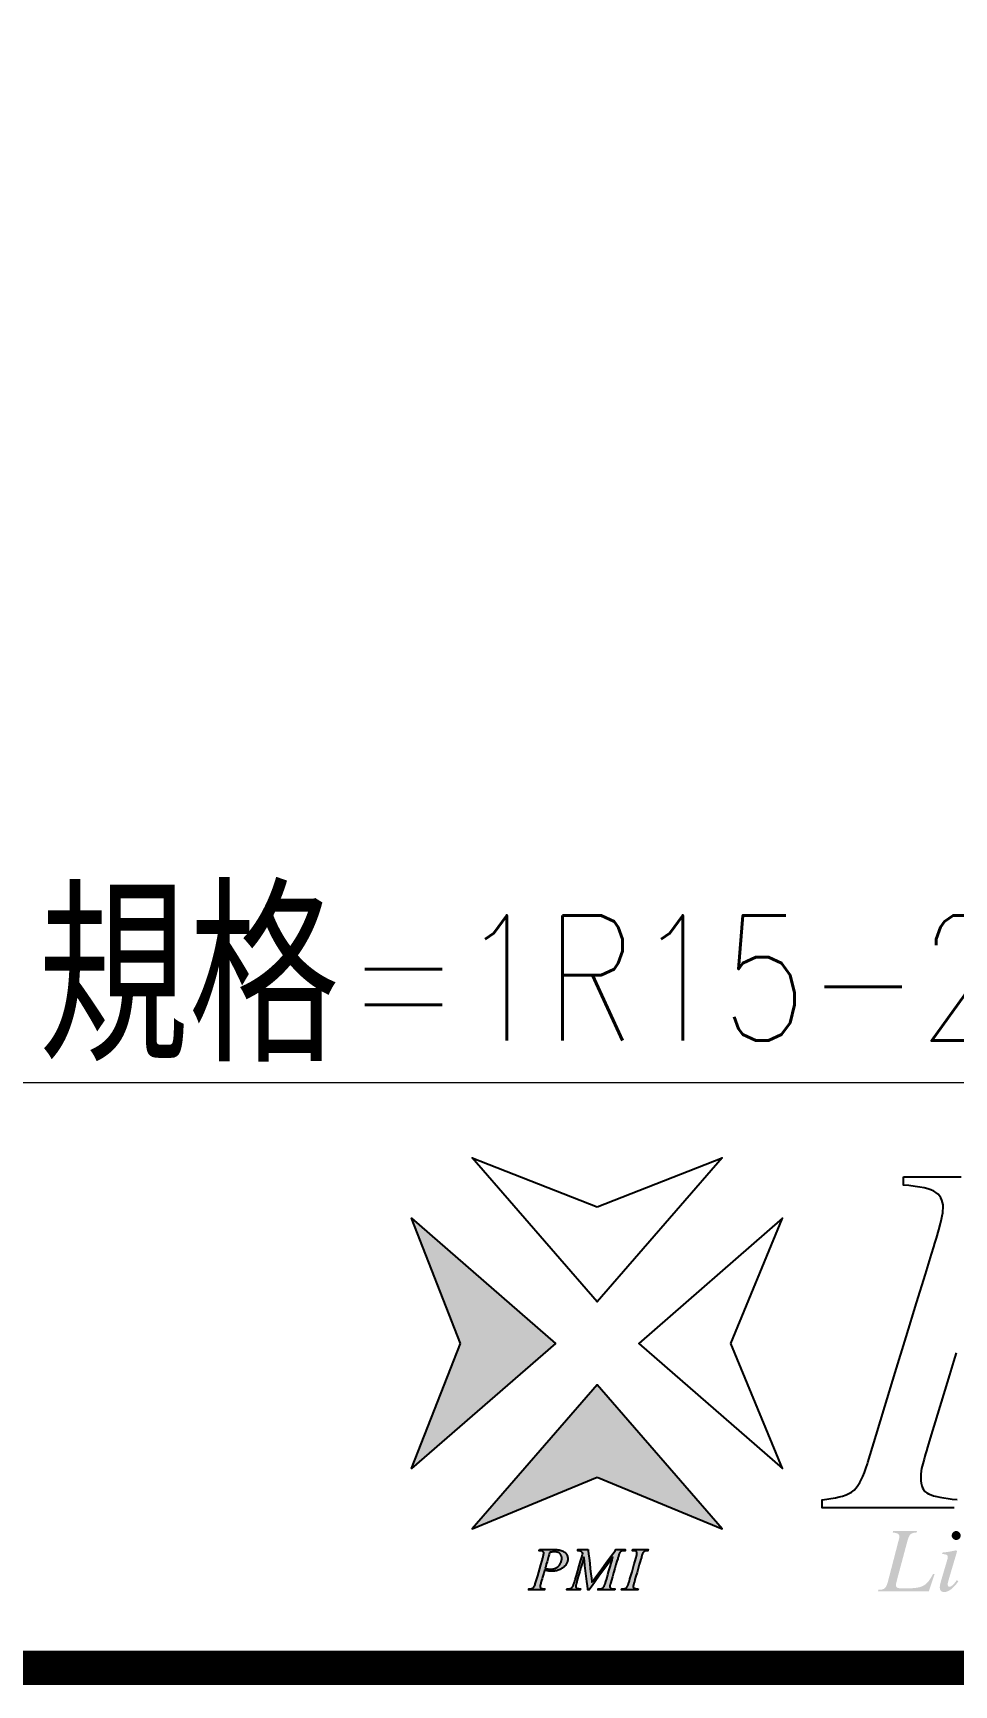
# Model space of a CAD drawing. Header units: millimetres. Extents: x 904 to 1211, y -214 to 3.
# Drawn here: x 1021.16 to 1048.41, y -214.49 to -165.6 of the extents above; entities that cross this region are included whole.
import ezdxf

# ---------------------------------------------------------------- set-up
doc = ezdxf.new("R2010")
doc.units = ezdxf.units.MM
doc.layers.get('0').update_dxf_attribs({"linetype": 'CONTINUOUS'})
doc.layers.add('str', color=7, linetype='CONTINUOUS', lineweight=25)
doc.layers.add('txt', color=3, linetype='CONTINUOUS', lineweight=9)
doc.styles.add('SIMPLEX', font='simplex.shx', dxfattribs={"width": 0.8, "height": 2.9, "bigfont": 'chineset.shx'})
doc.styles.get("Standard").update_dxf_attribs({"font": 'TXT', "width": 0.9, "height": 4.146649, "bigfont": 'CHINESET'})

# ---------------------------------------------------------------- blocks, each defined once
blk = doc.blocks.new('PMI-Logo-3')
h = blk.add_hatch(color=4)
h.paths.add_polyline_path([(6.666, -0.012), (6.666, 0.012), (0, 5.804), (2.266, 0), (0, -5.804)])
h.paths.add_polyline_path([(8.608, -1.928), (2.804, -8.607), (8.608, -6.206), (14.411, -8.607)])
h.paths.add_polyline_path([(10.281, -11.258), (10.284, -11.243), (10.288, -11.225), (10.293, -11.205), (10.299, -11.182), (10.306, -11.157), (10.314, -11.129), (10.323, -11.099), (10.334, -11.06), (10.364, -10.957), (10.407, -10.807), (10.459, -10.629), (10.512, -10.442), (10.564, -10.265), (10.607, -10.115), (10.637, -10.012), (10.648, -9.973), (10.659, -9.932), (10.67, -9.894), (10.68, -9.86), (10.689, -9.829), (10.699, -9.801), (10.708, -9.777), (10.716, -9.756), (10.724, -9.739), (10.731, -9.724), (10.739, -9.712), (10.747, -9.701), (10.756, -9.69), (10.766, -9.68), (10.776, -9.67), (10.787, -9.661), (10.799, -9.653), (10.812, -9.645), (10.826, -9.638), (10.841, -9.631), (10.859, -9.626), (10.872, -9.623), (10.887, -9.62), (10.903, -9.619), (10.919, -9.617), (10.937, -9.617), (10.956, -9.617), (10.958, -9.611), (10.96, -9.604), (10.963, -9.596), (10.965, -9.588), (10.968, -9.581), (10.971, -9.568), (10.947, -9.568), (10.882, -9.568), (10.787, -9.568), (10.674, -9.568), (10.556, -9.568), (10.444, -9.568), (10.349, -9.568), (10.284, -9.568), (10.259, -9.568), (10.255, -9.581), (10.252, -9.588), (10.25, -9.596), (10.247, -9.604), (10.245, -9.611), (10.243, -9.617), (10.265, -9.617), (10.286, -9.617), (10.306, -9.618), (10.323, -9.619), (10.339, -9.621), (10.353, -9.623), (10.372, -9.626), (10.389, -9.631), (10.404, -9.638), (10.417, -9.646), (10.428, -9.655), (10.438, -9.665), (10.445, -9.676), (10.451, -9.689), (10.455, -9.702), (10.457, -9.717), (10.457, -9.729), (10.457, -9.745), (10.455, -9.764), (10.453, -9.784), (10.449, -9.806), (10.445, -9.83), (10.439, -9.855), (10.432, -9.882), (10.425, -9.911), (10.416, -9.941), (10.405, -9.98), (10.375, -10.084), (10.332, -10.234), (10.281, -10.412), (10.227, -10.599), (10.175, -10.777), (10.132, -10.928), (10.102, -11.031), (10.091, -11.07), (10.081, -11.106), (10.07, -11.14), (10.059, -11.17), (10.049, -11.199), (10.038, -11.225), (10.028, -11.248), (10.018, -11.269), (10.008, -11.287), (9.994, -11.308), (9.979, -11.325), (9.961, -11.34), (9.945, -11.35), (9.933, -11.357), (9.921, -11.363), (9.908, -11.368), (9.894, -11.373), (9.875, -11.378), (9.859, -11.38), (9.843, -11.382), (9.824, -11.384), (9.803, -11.385), (9.78, -11.387), (9.755, -11.387), (9.75, -11.4), (9.747, -11.408), (9.744, -11.416), (9.741, -11.424), (9.736, -11.436), (9.762, -11.436), (9.832, -11.436), (9.932, -11.436), (10.052, -11.436), (10.178, -11.436), (10.297, -11.436), (10.398, -11.436), (10.468, -11.436), (10.494, -11.436), (10.498, -11.424), (10.5, -11.416), (10.503, -11.408), (10.505, -11.4), (10.509, -11.387), (10.483, -11.386), (10.46, -11.384), (10.438, -11.382), (10.419, -11.38), (10.401, -11.378), (10.386, -11.375), (10.372, -11.373), (10.356, -11.369), (10.339, -11.364), (10.325, -11.357), (10.313, -11.35), (10.3, -11.339), (10.289, -11.324), (10.282, -11.307), (10.279, -11.291), (10.279, -11.276)])
h.paths.add_polyline_path([(9.276, -11.372), (9.261, -11.366), (9.247, -11.359), (9.23, -11.349), (9.216, -11.337), (9.206, -11.322), (9.2, -11.305), (9.197, -11.286), (9.198, -11.268), (9.199, -11.255), (9.201, -11.24), (9.203, -11.225), (9.207, -11.209), (9.211, -11.192), (9.216, -11.174), (9.221, -11.155), (9.228, -11.135), (9.239, -11.095), (9.271, -10.986), (9.317, -10.828), (9.372, -10.641), (9.429, -10.445), (9.483, -10.258), (9.529, -10.1), (9.561, -9.991), (9.573, -9.951), (9.583, -9.914), (9.592, -9.88), (9.602, -9.849), (9.611, -9.82), (9.62, -9.794), (9.629, -9.771), (9.638, -9.751), (9.646, -9.734), (9.655, -9.719), (9.663, -9.706), (9.672, -9.694), (9.681, -9.683), (9.69, -9.673), (9.704, -9.66), (9.723, -9.646), (9.741, -9.637), (9.756, -9.634), (9.769, -9.631), (9.786, -9.629), (9.805, -9.626), (9.828, -9.624), (9.853, -9.622), (9.882, -9.619), (9.913, -9.617), (9.913, -9.604), (9.913, -9.596), (9.913, -9.588), (9.913, -9.581), (9.913, -9.568), (9.898, -9.568), (9.858, -9.568), (9.8, -9.568), (9.73, -9.568), (9.658, -9.568), (9.589, -9.568), (9.53, -9.568), (9.49, -9.568), (9.475, -9.568), (9.437, -9.62), (9.335, -9.759), (9.188, -9.961), (9.013, -10.2), (8.83, -10.452), (8.655, -10.691), (8.508, -10.892), (8.406, -11.032), (8.368, -11.084), (8.362, -11.032), (8.345, -10.892), (8.321, -10.691), (8.292, -10.452), (8.262, -10.2), (8.233, -9.961), (8.209, -9.759), (8.192, -9.62), (8.185, -9.568), (8.169, -9.568), (8.127, -9.568), (8.064, -9.568), (7.991, -9.568), (7.913, -9.568), (7.84, -9.568), (7.778, -9.568), (7.735, -9.568), (7.719, -9.568), (7.715, -9.581), (7.713, -9.588), (7.711, -9.596), (7.708, -9.604), (7.705, -9.617), (7.729, -9.62), (7.751, -9.623), (7.771, -9.626), (7.79, -9.63), (7.807, -9.634), (7.822, -9.638), (7.836, -9.643), (7.853, -9.649), (7.872, -9.66), (7.886, -9.671), (7.895, -9.68), (7.905, -9.689), (7.915, -9.7), (7.925, -9.711), (7.935, -9.724), (7.945, -9.737), (7.931, -9.785), (7.893, -9.913), (7.84, -10.098), (7.776, -10.318), (7.708, -10.549), (7.644, -10.769), (7.59, -10.954), (7.553, -11.082), (7.539, -11.13), (7.529, -11.162), (7.518, -11.191), (7.508, -11.218), (7.497, -11.243), (7.487, -11.264), (7.477, -11.283), (7.467, -11.3), (7.457, -11.314), (7.447, -11.325), (7.433, -11.338), (7.416, -11.35), (7.398, -11.36), (7.378, -11.368), (7.356, -11.375), (7.332, -11.38), (7.307, -11.384), (7.279, -11.387), (7.25, -11.387), (7.24, -11.387), (7.228, -11.387), (7.213, -11.387), (7.209, -11.4), (7.207, -11.408), (7.204, -11.416), (7.202, -11.424), (7.198, -11.436), (7.219, -11.436), (7.276, -11.436), (7.359, -11.436), (7.458, -11.436), (7.561, -11.436), (7.66, -11.436), (7.743, -11.436), (7.8, -11.436), (7.821, -11.436), (7.822, -11.435), (7.825, -11.424), (7.828, -11.416), (7.83, -11.408), (7.833, -11.4), (7.835, -11.394), (7.837, -11.387), (7.806, -11.385), (7.778, -11.382), (7.753, -11.379), (7.73, -11.375), (7.71, -11.371), (7.693, -11.367), (7.678, -11.362), (7.661, -11.354), (7.645, -11.341), (7.633, -11.326), (7.624, -11.309), (7.62, -11.289), (7.619, -11.272), (7.62, -11.26), (7.621, -11.245), (7.624, -11.227), (7.627, -11.208), (7.632, -11.185), (7.638, -11.161), (7.645, -11.134), (7.653, -11.105), (7.662, -11.073), (7.673, -11.033), (7.704, -10.927), (7.748, -10.773), (7.801, -10.591), (7.856, -10.399), (7.909, -10.217), (7.953, -10.063), (7.983, -9.957), (7.995, -9.917), (8.001, -9.97), (8.018, -10.109), (8.042, -10.311), (8.071, -10.551), (8.101, -10.803), (8.13, -11.043), (8.155, -11.245), (8.171, -11.384), (8.178, -11.436), (8.185, -11.436), (8.192, -11.436), (8.201, -11.436), (8.21, -11.436), (8.219, -11.436), (8.227, -11.436), (8.234, -11.436), (8.271, -11.384), (8.373, -11.245), (8.52, -11.043), (8.694, -10.803), (8.878, -10.551), (9.052, -10.311), (9.199, -10.109), (9.301, -9.97), (9.339, -9.917), (9.328, -9.955), (9.299, -10.054), (9.258, -10.198), (9.208, -10.369), (9.157, -10.548), (9.107, -10.719), (9.066, -10.863), (9.037, -10.963), (9.026, -11), (9.013, -11.045), (9.001, -11.087), (8.989, -11.124), (8.978, -11.158), (8.967, -11.189), (8.958, -11.215), (8.948, -11.238), (8.94, -11.258), (8.932, -11.273), (8.925, -11.286), (8.917, -11.299), (8.909, -11.31), (8.896, -11.325), (8.879, -11.342), (8.861, -11.354), (8.843, -11.363), (8.829, -11.369), (8.813, -11.374), (8.797, -11.378), (8.779, -11.381), (8.76, -11.384), (8.74, -11.386), (8.719, -11.387), (8.696, -11.387), (8.686, -11.387), (8.674, -11.387), (8.659, -11.387), (8.655, -11.4), (8.653, -11.408), (8.651, -11.416), (8.649, -11.424), (8.645, -11.436), (8.672, -11.436), (8.743, -11.436), (8.846, -11.436), (8.968, -11.436), (9.097, -11.436), (9.219, -11.436), (9.323, -11.436), (9.394, -11.436), (9.42, -11.436), (9.424, -11.424), (9.426, -11.416), (9.428, -11.408), (9.43, -11.4), (9.433, -11.387), (9.424, -11.387), (9.413, -11.387), (9.404, -11.387), (9.4, -11.387), (9.375, -11.387), (9.352, -11.386), (9.331, -11.383), (9.311, -11.38), (9.293, -11.376)])
h.paths.add_polyline_path([(6.079, -10.84), (6.104, -10.751), (6.129, -10.666), (6.15, -10.594), (6.164, -10.544), (6.169, -10.526), (6.213, -10.536), (6.255, -10.544), (6.295, -10.552), (6.333, -10.558), (6.37, -10.563), (6.404, -10.567), (6.438, -10.57), (6.469, -10.572), (6.499, -10.572), (6.545, -10.571), (6.59, -10.568), (6.634, -10.563), (6.678, -10.556), (6.721, -10.546), (6.763, -10.535), (6.805, -10.522), (6.846, -10.506), (6.886, -10.489), (6.924, -10.47), (6.961, -10.449), (6.995, -10.428), (7.028, -10.405), (7.058, -10.381), (7.085, -10.355), (7.111, -10.329), (7.135, -10.301), (7.156, -10.272), (7.175, -10.242), (7.192, -10.212), (7.206, -10.182), (7.219, -10.151), (7.229, -10.121), (7.237, -10.09), (7.242, -10.059), (7.246, -10.028), (7.247, -9.996), (7.245, -9.957), (7.24, -9.919), (7.231, -9.883), (7.219, -9.848), (7.203, -9.814), (7.183, -9.782), (7.16, -9.751), (7.134, -9.721), (7.104, -9.692), (7.07, -9.666), (7.033, -9.643), (6.992, -9.623), (6.947, -9.606), (6.899, -9.592), (6.848, -9.582), (6.792, -9.574), (6.733, -9.569), (6.671, -9.568), (6.646, -9.568), (6.578, -9.568), (6.48, -9.568), (6.364, -9.568), (6.242, -9.568), (6.126, -9.568), (6.028, -9.568), (5.96, -9.568), (5.935, -9.568), (5.931, -9.581), (5.929, -9.588), (5.926, -9.596), (5.924, -9.604), (5.92, -9.617), (5.948, -9.619), (5.975, -9.621), (5.999, -9.624), (6.02, -9.628), (6.039, -9.632), (6.056, -9.637), (6.071, -9.643), (6.088, -9.651), (6.105, -9.666), (6.118, -9.683), (6.126, -9.7), (6.131, -9.72), (6.132, -9.736), (6.131, -9.752), (6.129, -9.771), (6.126, -9.793), (6.121, -9.818), (6.115, -9.847), (6.108, -9.878), (6.099, -9.913), (6.088, -9.951), (6.077, -9.992), (6.066, -10.029), (6.038, -10.127), (5.997, -10.268), (5.949, -10.437), (5.898, -10.613), (5.85, -10.781), (5.809, -10.923), (5.781, -11.021), (5.77, -11.058), (5.756, -11.106), (5.741, -11.15), (5.727, -11.19), (5.713, -11.226), (5.7, -11.257), (5.686, -11.283), (5.673, -11.306), (5.66, -11.323), (5.647, -11.337), (5.633, -11.347), (5.617, -11.357), (5.599, -11.365), (5.579, -11.372), (5.556, -11.377), (5.531, -11.382), (5.504, -11.385), (5.475, -11.387), (5.444, -11.387), (5.442, -11.394), (5.44, -11.4), (5.438, -11.408), (5.435, -11.416), (5.433, -11.424), (5.429, -11.436), (5.454, -11.436), (5.521, -11.436), (5.619, -11.436), (5.735, -11.436), (5.857, -11.436), (5.972, -11.436), (6.07, -11.436), (6.137, -11.436), (6.163, -11.436), (6.163, -11.435), (6.166, -11.424), (6.168, -11.416), (6.171, -11.408), (6.173, -11.4), (6.176, -11.387), (6.146, -11.385), (6.119, -11.383), (6.094, -11.38), (6.072, -11.377), (6.052, -11.373), (6.035, -11.369), (6.02, -11.364), (6.003, -11.357), (5.987, -11.344), (5.975, -11.33), (5.967, -11.315), (5.962, -11.299), (5.962, -11.286), (5.962, -11.272), (5.964, -11.256), (5.967, -11.238), (5.972, -11.216), (5.978, -11.191), (5.985, -11.164), (5.993, -11.134), (6.003, -11.101), (6.014, -11.065), (6.019, -11.046), (6.033, -10.997), (6.054, -10.925)])
h.paths.add_polyline_path([(6.194, -10.439), (6.202, -10.414), (6.221, -10.346), (6.25, -10.247), (6.284, -10.13), (6.319, -10.006), (6.353, -9.889), (6.382, -9.79), (6.401, -9.722), (6.409, -9.696), (6.437, -9.691), (6.465, -9.687), (6.491, -9.683), (6.517, -9.68), (6.542, -9.677), (6.565, -9.675), (6.588, -9.674), (6.61, -9.673), (6.631, -9.673), (6.667, -9.674), (6.702, -9.677), (6.734, -9.682), (6.764, -9.689), (6.792, -9.698), (6.818, -9.709), (6.842, -9.722), (6.864, -9.737), (6.883, -9.754), (6.901, -9.773), (6.916, -9.793), (6.93, -9.814), (6.941, -9.837), (6.95, -9.862), (6.958, -9.888), (6.963, -9.915), (6.966, -9.943), (6.967, -9.974), (6.966, -10.003), (6.964, -10.032), (6.959, -10.061), (6.953, -10.09), (6.946, -10.119), (6.937, -10.147), (6.926, -10.175), (6.913, -10.203), (6.899, -10.23), (6.883, -10.257), (6.866, -10.282), (6.847, -10.306), (6.827, -10.328), (6.806, -10.349), (6.784, -10.368), (6.76, -10.385), (6.735, -10.401), (6.709, -10.416), (6.682, -10.429), (6.654, -10.44), (6.625, -10.45), (6.596, -10.459), (6.566, -10.465), (6.536, -10.471), (6.505, -10.475), (6.473, -10.477), (6.44, -10.478), (6.419, -10.477), (6.396, -10.476), (6.372, -10.473), (6.346, -10.47), (6.318, -10.466), (6.29, -10.461), (6.259, -10.455), (6.227, -10.447)], flags=16)
h = blk.add_hatch(color=4)
edge = h.paths.add_edge_path()
edge.add_spline(control_points=[(22.528, -11.329), (22.489, -11.307), (22.469, -11.262), (22.469, -11.179), (22.484, -11.117), (22.51, -11.012)], knot_values=[0, 0, 0, 0, 0.785714, 0.785714, 1, 1, 1, 1], degree=3, periodic=0)
edge.add_spline(control_points=[(22.51, -11.012), (22.519, -10.986), (22.523, -10.964), (22.525, -10.948)], knot_values=[0, 0, 0, 0, 1, 1, 1, 1], degree=3, periodic=0)
edge.add_spline(control_points=[(22.525, -10.948), (22.688, -10.342), (22.851, -9.736), (23.013, -9.129)], knot_values=[0, 0, 0, 0, 1, 1, 1, 1], degree=3, periodic=0)
edge.add_spline(control_points=[(23.013, -9.129), (23.052, -8.991), (23.099, -8.898), (23.158, -8.849)], knot_values=[0, 0, 0, 0, 1, 1, 1, 1], degree=3, periodic=0)
edge.add_spline(control_points=[(23.158, -8.849), (23.216, -8.802), (23.307, -8.777), (23.427, -8.773)], knot_values=[0, 0, 0, 0, 1, 1, 1, 1], degree=3, periodic=0)
edge.add_spline(control_points=[(23.427, -8.773), (23.436, -8.75), (23.446, -8.727), (23.455, -8.704)], knot_values=[0, 0, 0, 0, 1, 1, 1, 1], degree=3, periodic=0)
edge.add_spline(control_points=[(23.455, -8.704), (23.083, -8.704), (22.71, -8.704), (22.338, -8.704)], knot_values=[0, 0, 0, 0, 1, 1, 1, 1], degree=3, periodic=0)
edge.add_spline(control_points=[(22.338, -8.704), (22.331, -8.727), (22.324, -8.75), (22.318, -8.773)], knot_values=[0, 0, 0, 0, 1, 1, 1, 1], degree=3, periodic=0)
edge.add_spline(control_points=[(22.318, -8.773), (22.432, -8.784), (22.512, -8.803), (22.559, -8.831)], knot_values=[0, 0, 0, 0, 1, 1, 1, 1], degree=3, periodic=0)
edge.add_spline(control_points=[(22.559, -8.831), (22.608, -8.862), (22.629, -8.909), (22.629, -8.991), (22.627, -9.015), (22.621, -9.041)], knot_values=[0, 0, 0, 0, 0.728571, 0.728571, 1, 1, 1, 1], degree=3, periodic=0)
edge.add_spline(control_points=[(22.621, -9.041), (22.616, -9.07), (22.603, -9.116), (22.585, -9.177)], knot_values=[0, 0, 0, 0, 1, 1, 1, 1], degree=3, periodic=0)
edge.add_spline(control_points=[(22.585, -9.177), (22.422, -9.807), (22.258, -10.437), (22.055, -11.217), (22.005, -11.314), (21.949, -11.361)], knot_values=[0, 0, 0, 0, 0.808065, 0.808065, 1, 1, 1, 1], degree=3, periodic=0)
edge.add_spline(control_points=[(21.949, -11.361), (21.893, -11.41), (21.803, -11.434), (21.673, -11.433)], knot_values=[0, 0, 0, 0, 1, 1, 1, 1], degree=3, periodic=0)
edge.add_spline(control_points=[(21.655, -11.433), (21.65, -11.455), (21.644, -11.478), (21.639, -11.501)], knot_values=[0, 0, 0, 0, 1, 1, 1, 1], degree=3, periodic=0)
edge.add_spline(control_points=[(21.639, -11.501), (22.425, -11.501), (23.211, -11.501), (23.998, -11.501)], knot_values=[0, 0, 0, 0, 1, 1, 1, 1], degree=3, periodic=0)
edge.add_spline(control_points=[(23.998, -11.501), (24.086, -11.236), (24.174, -10.971), (24.263, -10.707)], knot_values=[0, 0, 0, 0, 1, 1, 1, 1], degree=3, periodic=0)
edge.add_spline(control_points=[(24.263, -10.707), (24.237, -10.707), (24.211, -10.707), (24.185, -10.707)], knot_values=[0, 0, 0, 0, 1, 1, 1, 1], degree=3, periodic=0)
edge.add_spline(control_points=[(24.185, -10.707), (24.062, -10.96), (23.924, -11.131), (23.618, -11.32), (23.378, -11.363), (22.958, -11.363), (22.861, -11.363), (22.765, -11.363)], knot_values=[0, 0, 0, 0, 0.434081, 0.434081, 0.869651, 0.869651, 1, 1, 1, 1], degree=3, periodic=0)
edge.add_spline(control_points=[(22.765, -11.363), (22.647, -11.366), (22.567, -11.355), (22.528, -11.329)], knot_values=[0, 0, 0, 0, 1, 1, 1, 1], degree=3, periodic=0)
h = blk.add_hatch(color=4)
edge = h.paths.add_edge_path()
edge.add_spline(control_points=[(25.411, -9.062), (25.452, -9.023), (25.471, -8.974), (25.471, -8.859), (25.452, -8.812), (25.409, -8.769)], knot_values=[0, 0, 0, 0, 0.525773, 0.525773, 1, 1, 1, 1], degree=3, periodic=0)
edge.add_spline(control_points=[(25.409, -8.769), (25.368, -8.727), (25.318, -8.706), (25.262, -8.704)], knot_values=[0, 0, 0, 0, 1, 1, 1, 1], degree=3, periodic=0)
edge.add_spline(control_points=[(25.262, -8.704), (25.21, -8.706), (25.165, -8.727), (25.122, -8.771)], knot_values=[0, 0, 0, 0, 1, 1, 1, 1], degree=3, periodic=0)
edge.add_spline(control_points=[(25.122, -8.771), (25.078, -8.815), (25.057, -8.862), (25.057, -8.971), (25.078, -9.021), (25.12, -9.06)], knot_values=[0, 0, 0, 0, 0.473118, 0.473118, 1, 1, 1, 1], degree=3, periodic=0)
edge.add_spline(control_points=[(25.12, -9.06), (25.161, -9.101), (25.208, -9.121), (25.262, -9.119)], knot_values=[0, 0, 0, 0, 1, 1, 1, 1], degree=3, periodic=0)
edge.add_spline(control_points=[(25.262, -9.119), (25.322, -9.121), (25.372, -9.101), (25.411, -9.062)], knot_values=[0, 0, 0, 0, 1, 1, 1, 1], degree=3, periodic=0)
h = blk.add_hatch(color=4)
edge = h.paths.add_edge_path()
edge.add_spline(control_points=[(25.284, -9.722), (25.288, -9.708), (25.292, -9.695), (25.294, -9.682)], knot_values=[0, 0, 0, 0, 1, 1, 1, 1], degree=3, periodic=0)
edge.add_spline(control_points=[(25.294, -9.682), (25.299, -9.673), (25.299, -9.662), (25.299, -9.639), (25.297, -9.628), (25.288, -9.617)], knot_values=[0, 0, 0, 0, 0.45, 0.45, 1, 1, 1, 1], degree=3, periodic=0)
edge.add_spline(control_points=[(25.288, -9.617), (25.28, -9.608), (25.268, -9.604), (25.254, -9.602)], knot_values=[0, 0, 0, 0, 1, 1, 1, 1], degree=3, periodic=0)
edge.add_spline(control_points=[(25.254, -9.602), (25.249, -9.604), (25.229, -9.608), (25.19, -9.617)], knot_values=[0, 0, 0, 0, 1, 1, 1, 1], degree=3, periodic=0)
edge.add_spline(control_points=[(25.19, -9.617), (25.01, -9.656), (24.819, -9.686), (24.626, -9.706)], knot_values=[0, 0, 0, 0, 1, 1, 1, 1], degree=3, periodic=0)
edge.add_spline(control_points=[(24.626, -9.706), (24.621, -9.729), (24.616, -9.751), (24.611, -9.774)], knot_values=[0, 0, 0, 0, 1, 1, 1, 1], degree=3, periodic=0)
edge.add_spline(control_points=[(24.611, -9.774), (24.71, -9.777), (24.781, -9.787), (24.819, -9.81)], knot_values=[0, 0, 0, 0, 1, 1, 1, 1], degree=3, periodic=0)
edge.add_spline(control_points=[(24.819, -9.81), (24.858, -9.831), (24.878, -9.867), (24.878, -9.939), (24.87, -9.984), (24.85, -10.049)], knot_values=[0, 0, 0, 0, 0.655738, 0.655738, 1, 1, 1, 1], degree=3, periodic=0)
edge.add_spline(control_points=[(24.85, -10.049), (24.849, -10.05), (24.848, -10.052), (24.847, -10.054)], knot_values=[0, 0, 0, 0, 1, 1, 1, 1], degree=3, periodic=0)
edge.add_spline(control_points=[(24.847, -10.054), (24.757, -10.359), (24.667, -10.665), (24.576, -10.971)], knot_values=[0, 0, 0, 0, 1, 1, 1, 1], degree=3, periodic=0)
edge.add_spline(control_points=[(24.576, -10.971), (24.55, -11.065), (24.53, -11.137), (24.52, -11.186)], knot_values=[0, 0, 0, 0, 1, 1, 1, 1], degree=3, periodic=0)
edge.add_spline(control_points=[(24.52, -11.186), (24.511, -11.238), (24.504, -11.281), (24.504, -11.389), (24.522, -11.446), (24.59, -11.519), (24.641, -11.536), (24.805, -11.536), (24.91, -11.498), (25.021, -11.413)], knot_values=[0, 0, 0, 0, 0.11924, 0.11924, 0.365671, 0.365671, 0.612101, 0.612101, 1, 1, 1, 1], degree=3, periodic=0)
edge.add_spline(control_points=[(25.021, -11.413), (25.133, -11.331), (25.245, -11.208), (25.361, -11.044)], knot_values=[0, 0, 0, 0, 1, 1, 1, 1], degree=3, periodic=0)
edge.add_spline(control_points=[(25.361, -11.044), (25.339, -11.024), (25.317, -11.004), (25.294, -10.984)], knot_values=[0, 0, 0, 0, 1, 1, 1, 1], degree=3, periodic=0)
edge.add_spline(control_points=[(25.294, -10.984), (25.226, -11.083), (25.163, -11.16), (25.102, -11.215)], knot_values=[0, 0, 0, 0, 1, 1, 1, 1], degree=3, periodic=0)
edge.add_spline(control_points=[(25.102, -11.215), (25.042, -11.27), (24.992, -11.296), (24.954, -11.294)], knot_values=[0, 0, 0, 0, 1, 1, 1, 1], degree=3, periodic=0)
edge.add_spline(control_points=[(24.954, -11.294), (24.928, -11.296), (24.909, -11.288), (24.893, -11.266)], knot_values=[0, 0, 0, 0, 1, 1, 1, 1], degree=3, periodic=0)
edge.add_spline(control_points=[(24.893, -11.266), (24.878, -11.246), (24.87, -11.217), (24.87, -11.163), (24.873, -11.14), (24.878, -11.114)], knot_values=[0, 0, 0, 0, 0.76087, 0.76087, 1, 1, 1, 1], degree=3, periodic=0)
edge.add_spline(control_points=[(24.878, -11.114), (24.884, -11.09), (24.893, -11.057), (24.902, -11.015)], knot_values=[0, 0, 0, 0, 1, 1, 1, 1], degree=3, periodic=0)
edge.add_spline(control_points=[(24.902, -11.015), (25.029, -10.584), (25.156, -10.153), (25.284, -9.722)], knot_values=[0, 0, 0, 0, 1, 1, 1, 1], degree=3, periodic=0)
at = {"color": 4, "linetype": 'Continuous'}
blk.add_line((6.666, -0.012), (6.666, 0.012), dxfattribs=at)
for points in [[(8.608, 6.341, 0), (14.411, 8.607, 0), (8.608, 1.929, 0), (2.804, 8.607, 0), (8.608, 6.341, 0)], [(2.266, 0, 0), (0, 5.804, 0), (6.679, 0, 0), (0, -5.804, 0), (2.266, 0, 0)], [(14.814, 0, 0), (17.215, 5.804, 0), (10.536, 0, 0), (17.215, -5.804, 0), (14.814, 0, 0)], [(8.608, -6.206, 0), (14.411, -8.607, 0), (8.608, -1.928, 0), (2.804, -8.607, 0), (8.608, -6.206, 0)], [(5.935, -9.568, 0), (5.96, -9.568, 0), (6.028, -9.568, 0), (6.126, -9.568, 0), (6.242, -9.568, 0), (6.364, -9.568, 0), (6.48, -9.568, 0), (6.578, -9.568, 0), (6.646, -9.568, 0), (6.671, -9.568, 0), (6.733, -9.569, 0), (6.792, -9.574, 0), (6.848, -9.582, 0), (6.899, -9.592, 0), (6.947, -9.606, 0), (6.992, -9.623, 0), (7.033, -9.643, 0), (7.07, -9.666, 0), (7.104, -9.692, 0), (7.134, -9.721, 0), (7.16, -9.751, 0), (7.183, -9.782, 0), (7.203, -9.814, 0), (7.219, -9.848, 0), (7.231, -9.883, 0), (7.24, -9.919, 0), (7.245, -9.957, 0), (7.247, -9.996, 0), (7.246, -10.028, 0), (7.242, -10.059, 0), (7.237, -10.09, 0), (7.229, -10.121, 0), (7.219, -10.151, 0), (7.206, -10.182, 0), (7.192, -10.212, 0), (7.175, -10.242, 0), (7.156, -10.272, 0), (7.135, -10.301, 0), (7.111, -10.329, 0), (7.085, -10.355, 0), (7.058, -10.381, 0), (7.028, -10.405, 0), (6.995, -10.428, 0), (6.961, -10.449, 0), (6.924, -10.47, 0), (6.886, -10.489, 0), (6.846, -10.506, 0), (6.805, -10.522, 0), (6.763, -10.535, 0), (6.721, -10.546, 0), (6.678, -10.556, 0), (6.634, -10.563, 0), (6.59, -10.568, 0), (6.545, -10.571, 0), (6.499, -10.572, 0), (6.469, -10.572, 0), (6.438, -10.57, 0), (6.404, -10.567, 0), (6.37, -10.563, 0), (6.333, -10.558, 0), (6.295, -10.552, 0), (6.255, -10.544, 0), (6.213, -10.536, 0), (6.169, -10.526, 0), (6.164, -10.544, 0), (6.15, -10.594, 0), (6.129, -10.666, 0), (6.104, -10.751, 0), (6.079, -10.84, 0), (6.054, -10.925, 0), (6.033, -10.997, 0), (6.019, -11.046, 0), (6.014, -11.065, 0), (6.003, -11.101, 0), (5.993, -11.134, 0), (5.985, -11.164, 0), (5.978, -11.191, 0), (5.972, -11.216, 0), (5.967, -11.238, 0), (5.964, -11.256, 0), (5.962, -11.272, 0), (5.962, -11.286, 0), (5.962, -11.295, 0), (5.963, -11.303, 0), (5.966, -11.311, 0), (5.969, -11.319, 0), (5.973, -11.327, 0), (5.978, -11.334, 0), (5.984, -11.341, 0), (5.991, -11.347, 0), (5.999, -11.353, 0), (6.008, -11.359, 0), (6.02, -11.364, 0), (6.035, -11.369, 0), (6.052, -11.373, 0), (6.072, -11.377, 0), (6.094, -11.38, 0), (6.119, -11.383, 0), (6.146, -11.385, 0), (6.176, -11.387, 0), (6.176, -11.389, 0), (6.175, -11.394, 0), (6.173, -11.4, 0), (6.171, -11.408, 0), (6.168, -11.416, 0), (6.166, -11.424, 0), (6.164, -11.43, 0), (6.163, -11.435, 0), (6.163, -11.436, 0), (6.137, -11.436, 0), (6.07, -11.436, 0), (5.972, -11.436, 0), (5.857, -11.436, 0), (5.735, -11.436, 0), (5.619, -11.436, 0), (5.521, -11.436, 0), (5.454, -11.436, 0), (5.429, -11.436, 0), (5.429, -11.435, 0), (5.431, -11.43, 0), (5.433, -11.424, 0), (5.435, -11.416, 0), (5.438, -11.408, 0), (5.44, -11.4, 0), (5.442, -11.394, 0), (5.443, -11.389, 0), (5.444, -11.387, 0), (5.475, -11.387, 0), (5.504, -11.385, 0), (5.531, -11.382, 0), (5.556, -11.377, 0), (5.579, -11.372, 0), (5.599, -11.365, 0), (5.617, -11.357, 0), (5.633, -11.347, 0), (5.647, -11.337, 0), (5.66, -11.323, 0), (5.673, -11.306, 0), (5.686, -11.283, 0), (5.7, -11.257, 0), (5.713, -11.226, 0), (5.727, -11.19, 0), (5.741, -11.15, 0), (5.756, -11.106, 0), (5.77, -11.058, 0), (5.781, -11.021, 0), (5.809, -10.923, 0), (5.85, -10.781, 0), (5.898, -10.613, 0), (5.949, -10.437, 0), (5.997, -10.268, 0), (6.038, -10.127, 0), (6.066, -10.029, 0), (6.077, -9.992, 0), (6.088, -9.951, 0), (6.099, -9.913, 0), (6.108, -9.878, 0), (6.115, -9.847, 0), (6.121, -9.818, 0), (6.126, -9.793, 0), (6.129, -9.771, 0), (6.131, -9.752, 0), (6.132, -9.736, 0), (6.132, -9.725, 0), (6.13, -9.715, 0), (6.128, -9.705, 0), (6.124, -9.696, 0), (6.12, -9.687, 0), (6.115, -9.679, 0), (6.108, -9.67, 0), (6.101, -9.663, 0), (6.093, -9.656, 0), (6.083, -9.649, 0), (6.071, -9.643, 0), (6.056, -9.637, 0), (6.039, -9.632, 0), (6.02, -9.628, 0), (5.999, -9.624, 0), (5.975, -9.621, 0), (5.948, -9.619, 0), (5.92, -9.617, 0), (5.921, -9.615, 0), (5.922, -9.611, 0), (5.924, -9.604, 0), (5.926, -9.596, 0), (5.929, -9.588, 0), (5.931, -9.581, 0), (5.933, -9.574, 0), (5.935, -9.57, 0), (5.935, -9.568, 0)], [(6.194, -10.439, 0), (6.227, -10.447, 0), (6.259, -10.455, 0), (6.29, -10.461, 0), (6.318, -10.466, 0), (6.346, -10.47, 0), (6.372, -10.473, 0), (6.396, -10.476, 0), (6.419, -10.477, 0), (6.44, -10.478, 0), (6.473, -10.477, 0), (6.505, -10.475, 0), (6.536, -10.471, 0), (6.566, -10.465, 0), (6.596, -10.459, 0), (6.625, -10.45, 0), (6.654, -10.44, 0), (6.682, -10.429, 0), (6.709, -10.416, 0), (6.735, -10.401, 0), (6.76, -10.385, 0), (6.784, -10.368, 0), (6.806, -10.349, 0), (6.827, -10.328, 0), (6.847, -10.306, 0), (6.866, -10.282, 0), (6.883, -10.257, 0), (6.899, -10.23, 0), (6.913, -10.203, 0), (6.926, -10.175, 0), (6.937, -10.147, 0), (6.946, -10.119, 0), (6.953, -10.09, 0), (6.959, -10.061, 0), (6.964, -10.032, 0), (6.966, -10.003, 0), (6.967, -9.974, 0), (6.966, -9.943, 0), (6.963, -9.915, 0), (6.958, -9.888, 0), (6.95, -9.862, 0), (6.941, -9.837, 0), (6.93, -9.814, 0), (6.916, -9.793, 0), (6.901, -9.773, 0), (6.883, -9.754, 0), (6.864, -9.737, 0), (6.842, -9.722, 0), (6.818, -9.709, 0), (6.792, -9.698, 0), (6.764, -9.689, 0), (6.734, -9.682, 0), (6.702, -9.677, 0), (6.667, -9.674, 0), (6.631, -9.673, 0), (6.61, -9.673, 0), (6.588, -9.674, 0), (6.565, -9.675, 0), (6.542, -9.677, 0), (6.517, -9.68, 0), (6.491, -9.683, 0), (6.465, -9.687, 0), (6.437, -9.691, 0), (6.409, -9.696, 0), (6.401, -9.722, 0), (6.382, -9.79, 0), (6.353, -9.889, 0), (6.319, -10.006, 0), (6.284, -10.13, 0), (6.25, -10.247, 0), (6.221, -10.346, 0), (6.202, -10.414, 0), (6.194, -10.439, 0)], [(8.185, -9.568, 0), (8.192, -9.62, 0), (8.209, -9.759, 0), (8.233, -9.961, 0), (8.262, -10.2, 0), (8.292, -10.452, 0), (8.321, -10.691, 0), (8.345, -10.892, 0), (8.362, -11.032, 0), (8.368, -11.084, 0), (8.406, -11.032, 0), (8.508, -10.892, 0), (8.655, -10.691, 0), (8.83, -10.452, 0), (9.013, -10.2, 0), (9.188, -9.961, 0), (9.335, -9.759, 0), (9.437, -9.62, 0), (9.475, -9.568, 0), (9.49, -9.568, 0), (9.53, -9.568, 0), (9.589, -9.568, 0), (9.658, -9.568, 0), (9.73, -9.568, 0), (9.8, -9.568, 0), (9.858, -9.568, 0), (9.898, -9.568, 0), (9.913, -9.568, 0), (9.913, -9.57, 0), (9.913, -9.574, 0), (9.913, -9.581, 0), (9.913, -9.588, 0), (9.913, -9.596, 0), (9.913, -9.604, 0), (9.913, -9.611, 0), (9.913, -9.615, 0), (9.913, -9.617, 0), (9.882, -9.619, 0), (9.853, -9.622, 0), (9.828, -9.624, 0), (9.805, -9.626, 0), (9.786, -9.629, 0), (9.769, -9.631, 0), (9.756, -9.634, 0), (9.745, -9.636, 0), (9.738, -9.638, 0), (9.728, -9.643, 0), (9.718, -9.649, 0), (9.709, -9.656, 0), (9.699, -9.664, 0), (9.69, -9.673, 0), (9.681, -9.683, 0), (9.672, -9.694, 0), (9.663, -9.706, 0), (9.655, -9.719, 0), (9.646, -9.734, 0), (9.638, -9.751, 0), (9.629, -9.771, 0), (9.62, -9.794, 0), (9.611, -9.82, 0), (9.602, -9.849, 0), (9.592, -9.88, 0), (9.583, -9.914, 0), (9.573, -9.951, 0), (9.561, -9.991, 0), (9.529, -10.1, 0), (9.483, -10.258, 0), (9.429, -10.445, 0), (9.372, -10.641, 0), (9.317, -10.828, 0), (9.271, -10.986, 0), (9.239, -11.095, 0), (9.228, -11.135, 0), (9.221, -11.155, 0), (9.216, -11.174, 0), (9.211, -11.192, 0), (9.207, -11.209, 0), (9.203, -11.225, 0), (9.201, -11.24, 0), (9.199, -11.255, 0), (9.198, -11.268, 0), (9.197, -11.28, 0), (9.198, -11.29, 0), (9.199, -11.3, 0), (9.201, -11.309, 0), (9.205, -11.318, 0), (9.209, -11.326, 0), (9.214, -11.333, 0), (9.22, -11.34, 0), (9.227, -11.346, 0), (9.234, -11.352, 0), (9.247, -11.359, 0), (9.261, -11.366, 0), (9.276, -11.372, 0), (9.293, -11.376, 0), (9.311, -11.38, 0), (9.331, -11.383, 0), (9.352, -11.386, 0), (9.375, -11.387, 0), (9.4, -11.387, 0), (9.401, -11.387, 0), (9.404, -11.387, 0), (9.408, -11.387, 0), (9.413, -11.387, 0), (9.419, -11.387, 0), (9.424, -11.387, 0), (9.429, -11.387, 0), (9.432, -11.387, 0), (9.433, -11.387, 0), (9.432, -11.389, 0), (9.431, -11.394, 0), (9.43, -11.4, 0), (9.428, -11.408, 0), (9.426, -11.416, 0), (9.424, -11.424, 0), (9.422, -11.43, 0), (9.421, -11.435, 0), (9.42, -11.436, 0), (9.394, -11.436, 0), (9.323, -11.436, 0), (9.219, -11.436, 0), (9.097, -11.436, 0), (8.968, -11.436, 0), (8.846, -11.436, 0), (8.743, -11.436, 0), (8.672, -11.436, 0), (8.645, -11.436, 0), (8.645, -11.435, 0), (8.647, -11.43, 0), (8.649, -11.424, 0), (8.651, -11.416, 0), (8.653, -11.408, 0), (8.655, -11.4, 0), (8.657, -11.394, 0), (8.658, -11.389, 0), (8.659, -11.387, 0), (8.66, -11.387, 0), (8.663, -11.387, 0), (8.668, -11.387, 0), (8.674, -11.387, 0), (8.68, -11.387, 0), (8.686, -11.387, 0), (8.691, -11.387, 0), (8.695, -11.387, 0), (8.696, -11.387, 0), (8.719, -11.387, 0), (8.74, -11.386, 0), (8.76, -11.384, 0), (8.779, -11.381, 0), (8.797, -11.378, 0), (8.813, -11.374, 0), (8.829, -11.369, 0), (8.843, -11.363, 0), (8.856, -11.357, 0), (8.865, -11.352, 0), (8.874, -11.345, 0), (8.883, -11.338, 0), (8.892, -11.329, 0), (8.9, -11.32, 0), (8.909, -11.31, 0), (8.917, -11.299, 0), (8.925, -11.286, 0), (8.932, -11.273, 0), (8.94, -11.258, 0), (8.948, -11.238, 0), (8.958, -11.215, 0), (8.967, -11.189, 0), (8.978, -11.158, 0), (8.989, -11.124, 0), (9.001, -11.087, 0), (9.013, -11.045, 0), (9.026, -11, 0), (9.037, -10.963, 0), (9.066, -10.863, 0), (9.107, -10.719, 0), (9.157, -10.548, 0), (9.208, -10.369, 0), (9.258, -10.198, 0), (9.299, -10.054, 0), (9.328, -9.955, 0), (9.339, -9.917, 0), (9.301, -9.97, 0), (9.199, -10.109, 0), (9.052, -10.311, 0), (8.878, -10.551, 0), (8.694, -10.803, 0), (8.52, -11.043, 0), (8.373, -11.245, 0), (8.271, -11.384, 0), (8.234, -11.436, 0), (8.232, -11.436, 0), (8.227, -11.436, 0), (8.219, -11.436, 0), (8.21, -11.436, 0), (8.201, -11.436, 0), (8.192, -11.436, 0), (8.185, -11.436, 0), (8.18, -11.436, 0), (8.178, -11.436, 0), (8.171, -11.384, 0), (8.155, -11.245, 0), (8.13, -11.043, 0), (8.101, -10.803, 0), (8.071, -10.551, 0), (8.042, -10.311, 0), (8.018, -10.109, 0), (8.001, -9.97, 0), (7.995, -9.917, 0), (7.983, -9.957, 0), (7.953, -10.063, 0), (7.909, -10.217, 0), (7.856, -10.399, 0), (7.801, -10.591, 0), (7.748, -10.773, 0), (7.704, -10.927, 0), (7.673, -11.033, 0), (7.662, -11.073, 0), (7.653, -11.105, 0), (7.645, -11.134, 0), (7.638, -11.161, 0), (7.632, -11.185, 0), (7.627, -11.208, 0), (7.624, -11.227, 0), (7.621, -11.245, 0), (7.62, -11.26, 0), (7.619, -11.272, 0), (7.62, -11.283, 0), (7.621, -11.294, 0), (7.623, -11.304, 0), (7.626, -11.313, 0), (7.631, -11.322, 0), (7.636, -11.33, 0), (7.642, -11.338, 0), (7.648, -11.344, 0), (7.656, -11.351, 0), (7.666, -11.356, 0), (7.678, -11.362, 0), (7.693, -11.367, 0), (7.71, -11.371, 0), (7.73, -11.375, 0), (7.753, -11.379, 0), (7.778, -11.382, 0), (7.806, -11.385, 0), (7.837, -11.387, 0), (7.836, -11.389, 0), (7.835, -11.394, 0), (7.833, -11.4, 0), (7.83, -11.408, 0), (7.828, -11.416, 0), (7.825, -11.424, 0), (7.823, -11.43, 0), (7.822, -11.435, 0), (7.821, -11.436, 0), (7.8, -11.436, 0), (7.743, -11.436, 0), (7.66, -11.436, 0), (7.561, -11.436, 0), (7.458, -11.436, 0), (7.359, -11.436, 0), (7.276, -11.436, 0), (7.219, -11.436, 0), (7.198, -11.436, 0), (7.198, -11.435, 0), (7.2, -11.43, 0), (7.202, -11.424, 0), (7.204, -11.416, 0), (7.207, -11.408, 0), (7.209, -11.4, 0), (7.211, -11.394, 0), (7.212, -11.389, 0), (7.213, -11.387, 0), (7.214, -11.387, 0), (7.218, -11.387, 0), (7.222, -11.387, 0), (7.228, -11.387, 0), (7.235, -11.387, 0), (7.24, -11.387, 0), (7.245, -11.387, 0), (7.249, -11.387, 0), (7.25, -11.387, 0), (7.279, -11.387, 0), (7.307, -11.384, 0), (7.332, -11.38, 0), (7.356, -11.375, 0), (7.378, -11.368, 0), (7.398, -11.36, 0), (7.416, -11.35, 0), (7.433, -11.338, 0), (7.447, -11.325, 0), (7.457, -11.314, 0), (7.467, -11.3, 0), (7.477, -11.283, 0), (7.487, -11.264, 0), (7.497, -11.243, 0), (7.508, -11.218, 0), (7.518, -11.191, 0), (7.529, -11.162, 0), (7.539, -11.13, 0), (7.553, -11.082, 0), (7.59, -10.954, 0), (7.644, -10.769, 0), (7.708, -10.549, 0), (7.776, -10.318, 0), (7.84, -10.098, 0), (7.893, -9.913, 0), (7.931, -9.785, 0), (7.945, -9.737, 0), (7.935, -9.724, 0), (7.925, -9.711, 0), (7.915, -9.7, 0), (7.905, -9.689, 0), (7.895, -9.68, 0), (7.886, -9.671, 0), (7.876, -9.664, 0), (7.867, -9.657, 0), (7.858, -9.652, 0), (7.848, -9.647, 0), (7.836, -9.643, 0), (7.822, -9.638, 0), (7.807, -9.634, 0), (7.79, -9.63, 0), (7.771, -9.626, 0), (7.751, -9.623, 0), (7.729, -9.62, 0), (7.705, -9.617, 0), (7.705, -9.615, 0), (7.707, -9.611, 0), (7.708, -9.604, 0), (7.711, -9.596, 0), (7.713, -9.588, 0), (7.715, -9.581, 0), (7.717, -9.574, 0), (7.718, -9.57, 0), (7.719, -9.568, 0), (7.735, -9.568, 0), (7.778, -9.568, 0), (7.84, -9.568, 0), (7.913, -9.568, 0), (7.991, -9.568, 0), (8.064, -9.568, 0), (8.127, -9.568, 0), (8.169, -9.568, 0), (8.185, -9.568, 0)], [(10.509, -11.387, 0), (10.509, -11.389, 0), (10.507, -11.394, 0), (10.505, -11.4, 0), (10.503, -11.408, 0), (10.5, -11.416, 0), (10.498, -11.424, 0), (10.496, -11.43, 0), (10.494, -11.435, 0), (10.494, -11.436, 0), (10.468, -11.436, 0), (10.398, -11.436, 0), (10.297, -11.436, 0), (10.178, -11.436, 0), (10.052, -11.436, 0), (9.932, -11.436, 0), (9.832, -11.436, 0), (9.762, -11.436, 0), (9.736, -11.436, 0), (9.737, -11.435, 0), (9.738, -11.43, 0), (9.741, -11.424, 0), (9.744, -11.416, 0), (9.747, -11.408, 0), (9.75, -11.4, 0), (9.753, -11.394, 0), (9.755, -11.389, 0), (9.755, -11.387, 0), (9.78, -11.387, 0), (9.803, -11.385, 0), (9.824, -11.384, 0), (9.843, -11.382, 0), (9.859, -11.38, 0), (9.875, -11.378, 0), (9.888, -11.375, 0), (9.899, -11.371, 0), (9.908, -11.368, 0), (9.921, -11.363, 0), (9.933, -11.357, 0), (9.945, -11.35, 0), (9.956, -11.343, 0), (9.966, -11.336, 0), (9.975, -11.329, 0), (9.983, -11.32, 0), (9.991, -11.312, 0), (9.998, -11.303, 0), (10.008, -11.287, 0), (10.018, -11.269, 0), (10.028, -11.248, 0), (10.038, -11.225, 0), (10.049, -11.199, 0), (10.059, -11.17, 0), (10.07, -11.14, 0), (10.081, -11.106, 0), (10.091, -11.07, 0), (10.102, -11.031, 0), (10.132, -10.928, 0), (10.175, -10.777, 0), (10.227, -10.599, 0), (10.281, -10.412, 0), (10.332, -10.234, 0), (10.375, -10.084, 0), (10.405, -9.98, 0), (10.416, -9.941, 0), (10.425, -9.911, 0), (10.432, -9.882, 0), (10.439, -9.855, 0), (10.445, -9.83, 0), (10.449, -9.806, 0), (10.453, -9.784, 0), (10.455, -9.764, 0), (10.457, -9.745, 0), (10.457, -9.729, 0), (10.457, -9.721, 0), (10.457, -9.713, 0), (10.455, -9.706, 0), (10.454, -9.699, 0), (10.452, -9.692, 0), (10.449, -9.686, 0), (10.447, -9.679, 0), (10.443, -9.674, 0), (10.44, -9.668, 0), (10.435, -9.663, 0), (10.431, -9.657, 0), (10.426, -9.653, 0), (10.42, -9.648, 0), (10.414, -9.644, 0), (10.407, -9.64, 0), (10.4, -9.636, 0), (10.393, -9.633, 0), (10.385, -9.63, 0), (10.376, -9.627, 0), (10.365, -9.625, 0), (10.353, -9.623, 0), (10.339, -9.621, 0), (10.323, -9.619, 0), (10.306, -9.618, 0), (10.286, -9.617, 0), (10.265, -9.617, 0), (10.243, -9.617, 0), (10.243, -9.615, 0), (10.245, -9.611, 0), (10.247, -9.604, 0), (10.25, -9.596, 0), (10.252, -9.588, 0), (10.255, -9.581, 0), (10.257, -9.574, 0), (10.259, -9.57, 0), (10.259, -9.568, 0), (10.284, -9.568, 0), (10.349, -9.568, 0), (10.444, -9.568, 0), (10.556, -9.568, 0), (10.674, -9.568, 0), (10.787, -9.568, 0), (10.882, -9.568, 0), (10.947, -9.568, 0), (10.971, -9.568, 0), (10.971, -9.57, 0), (10.97, -9.574, 0), (10.968, -9.581, 0), (10.965, -9.588, 0), (10.963, -9.596, 0), (10.96, -9.604, 0), (10.958, -9.611, 0), (10.957, -9.615, 0), (10.956, -9.617, 0), (10.937, -9.617, 0), (10.919, -9.617, 0), (10.903, -9.619, 0), (10.887, -9.62, 0), (10.872, -9.623, 0), (10.859, -9.626, 0), (10.847, -9.629, 0), (10.836, -9.633, 0), (10.826, -9.638, 0), (10.812, -9.645, 0), (10.799, -9.653, 0), (10.787, -9.661, 0), (10.776, -9.67, 0), (10.766, -9.68, 0), (10.756, -9.69, 0), (10.747, -9.701, 0), (10.739, -9.712, 0), (10.731, -9.724, 0), (10.724, -9.739, 0), (10.716, -9.756, 0), (10.708, -9.777, 0), (10.699, -9.801, 0), (10.689, -9.829, 0), (10.68, -9.86, 0), (10.67, -9.894, 0), (10.659, -9.932, 0), (10.648, -9.973, 0), (10.637, -10.012, 0), (10.607, -10.115, 0), (10.564, -10.265, 0), (10.512, -10.442, 0), (10.459, -10.629, 0), (10.407, -10.807, 0), (10.364, -10.957, 0), (10.334, -11.06, 0), (10.323, -11.099, 0), (10.314, -11.129, 0), (10.306, -11.157, 0), (10.299, -11.182, 0), (10.293, -11.205, 0), (10.288, -11.225, 0), (10.284, -11.243, 0), (10.281, -11.258, 0), (10.28, -11.27, 0), (10.279, -11.28, 0), (10.279, -11.287, 0), (10.28, -11.294, 0), (10.281, -11.3, 0), (10.282, -11.306, 0), (10.284, -11.312, 0), (10.287, -11.318, 0), (10.289, -11.324, 0), (10.293, -11.329, 0), (10.296, -11.334, 0), (10.3, -11.339, 0), (10.305, -11.343, 0), (10.31, -11.347, 0), (10.316, -11.351, 0), (10.322, -11.355, 0), (10.328, -11.359, 0), (10.336, -11.362, 0), (10.343, -11.365, 0), (10.351, -11.368, 0), (10.361, -11.371, 0), (10.372, -11.373, 0), (10.386, -11.375, 0), (10.401, -11.378, 0), (10.419, -11.38, 0), (10.438, -11.382, 0), (10.46, -11.384, 0), (10.483, -11.386, 0), (10.509, -11.387, 0)]]:
    blk.add_polyline3d(points, dxfattribs=at)
for points in [[(22.824, 7.719, 0), (23.044, 7.719, 0), (23.633, 7.719, 0), (24.487, 7.719, 0), (25.499, 7.719, 0)], [(25.26, -0.431, 0), (25.134, -0.848, 0), (24.952, -1.452, 0), (24.736, -2.168, 0), (24.508, -2.921, 0), (24.292, -3.637, 0), (24.11, -4.241, 0), (23.984, -4.658, 0), (23.937, -4.814, 0), (23.887, -4.979, 0), (23.845, -5.118, 0), (23.81, -5.236, 0), (23.772, -5.367, 0), (23.741, -5.473, 0), (23.71, -5.586, 0), (23.681, -5.7, 0), (23.656, -5.81, 0), (23.64, -5.912, 0), (23.627, -6.086, 0), (23.626, -6.203, 0), (23.626, -6.248, 0), (23.63, -6.376, 0), (23.642, -6.484, 0), (23.668, -6.605, 0), (23.703, -6.703, 0), (23.748, -6.782, 0), (23.818, -6.866, 0), (23.896, -6.931, 0), (23.98, -6.981, 0), (24.097, -7.033, 0), (24.215, -7.072, 0), (24.37, -7.111, 0), (24.514, -7.139, 0), (24.69, -7.169, 0), (24.887, -7.197, 0), (25.085, -7.223, 0), (25.307, -7.25, 0)], [(25.168, -7.635, 0), (24.585, -7.635, 0), (23.742, -7.635, 0), (22.743, -7.635, 0), (21.691, -7.635, 0), (20.691, -7.635, 0), (19.848, -7.635, 0), (19.265, -7.635, 0), (19.048, -7.635, 0), (19.048, -7.623, 0), (19.048, -7.588, 0), (19.048, -7.538, 0), (19.048, -7.479, 0), (19.048, -7.416, 0), (19.048, -7.357, 0), (19.048, -7.307, 0), (19.048, -7.273, 0), (19.048, -7.26, 0), (19.261, -7.229, 0), (19.447, -7.201, 0), (19.66, -7.164, 0), (19.838, -7.127, 0), (19.988, -7.088, 0), (20.155, -7.031, 0), (20.291, -6.968, 0), (20.403, -6.901, 0), (20.526, -6.803, 0), (20.624, -6.701, 0), (20.704, -6.599, 0), (20.791, -6.462, 0), (20.86, -6.334, 0), (20.934, -6.175, 0), (21.008, -5.992, 0), (21.075, -5.806, 0), (21.145, -5.594, 0), (21.168, -5.519, 0), (21.273, -5.176, 0), (21.554, -4.258, 0), (21.96, -2.928, 0), (22.441, -1.351, 0), (22.948, 0.307, 0), (23.43, 1.884, 0), (23.836, 3.214, 0), (24.116, 4.132, 0), (24.221, 4.475, 0), (24.277, 4.648, 0), (24.348, 4.879, 0), (24.457, 5.262, 0), (24.532, 5.554, 0), (24.582, 5.766, 0), (24.613, 5.915, 0), (24.638, 6.053, 0), (24.653, 6.163, 0), (24.66, 6.258, 0), (24.661, 6.285, 0), (24.654, 6.424, 0), (24.635, 6.543, 0), (24.605, 6.644, 0), (24.554, 6.757, 0), (24.492, 6.848, 0), (24.424, 6.922, 0), (24.325, 7.001, 0), (24.222, 7.062, 0), (24.083, 7.123, 0), (23.95, 7.168, 0), (23.781, 7.21, 0), (23.579, 7.249, 0), (23.356, 7.282, 0), (23.065, 7.317, 0), (22.824, 7.343, 0), (22.824, 7.356, 0), (22.824, 7.391, 0), (22.824, 7.441, 0), (22.824, 7.5, 0), (22.824, 7.563, 0), (22.824, 7.622, 0), (22.824, 7.672, 0), (22.824, 7.707, 0), (22.824, 7.719, 0)]]:
    blk.add_polyline3d(points)

msp = doc.modelspace()

# ---------------------------------------------------------------- linework, layer by layer
at = {"layer": 'str', "const_width": 1.018}
msp.add_lwpolyline([(904.2399, -213.976), (1210.4199, -213.976), (1210.4199, 2.537), (904.2399, 2.537)], close=True, dxfattribs=at)
at = {"layer": 'txt'}
msp.add_line((1210.4199, -196.6696), (1020.2704, -196.6696), dxfattribs=at)

# ---------------------------------------------------------------- block references
at = {"layer": 'str', "xscale": 0.637874997073214, "yscale": 0.637874997073214, "zscale": 0.637874997073214}
msp.add_blockref('PMI-Logo-3', (1032.3642, -204.3764), dxfattribs=at)

# ---------------------------------------------------------------- texts
at = {"layer": 'txt', "insert": (1021.3177, -193.564), "char_height": 4.94514, "width": 11.119996, "attachment_point": 4}
msp.add_mtext('規格', dxfattribs=at)
at = {"layer": 'txt', "insert": (1030.4773, -193.564), "char_height": 3.705882, "width": 105.695014, "attachment_point": 4, "style": 'SIMPLEX'}
msp.add_mtext('=1R15-20T2-1FSDC-940-1050-0.025', dxfattribs=at)

doc.saveas('drawing.dxf')
